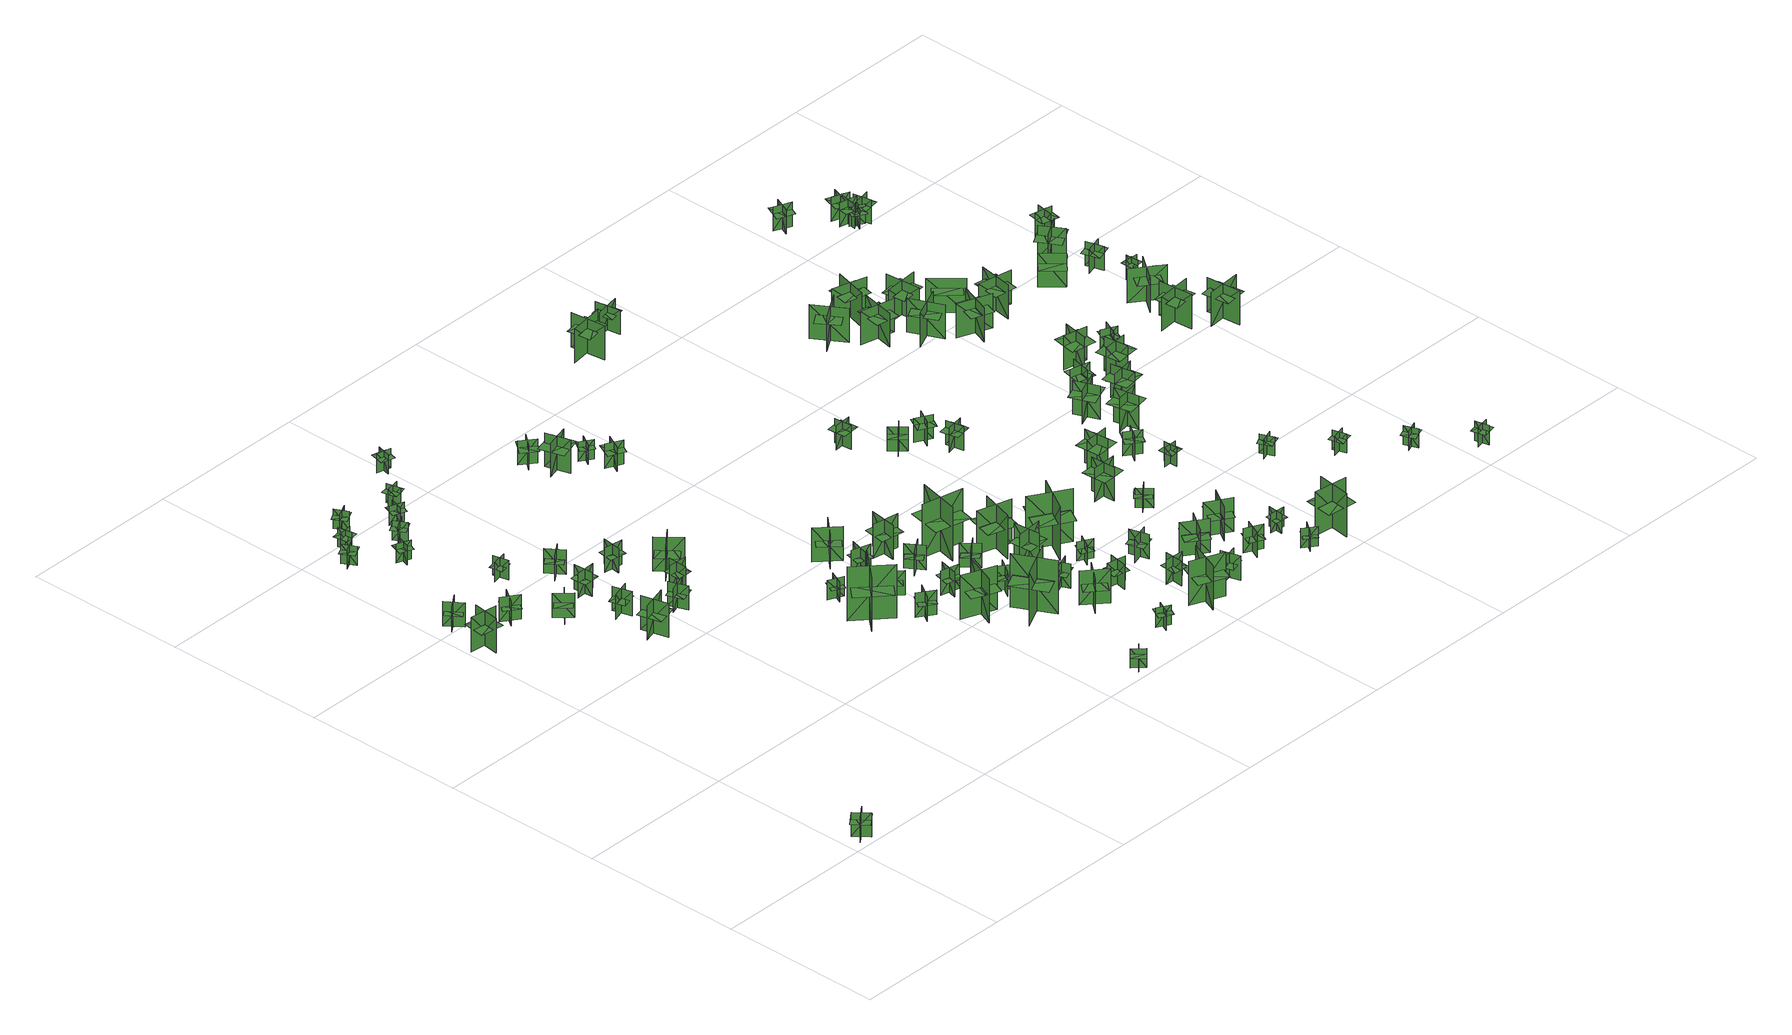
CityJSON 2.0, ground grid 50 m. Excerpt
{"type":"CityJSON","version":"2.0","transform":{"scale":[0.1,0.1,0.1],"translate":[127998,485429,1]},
"CityObjects":{
"tree1":{"type":"SolitaryVegetationObject","geometry":[{"type":"MultiSurface","lod":"1","boundaries":[[[0,1,2]],[[0,2,3]],[[4,5,6]],[[4,6,7]],[[8,9,10]],[[8,10,11]],[[8,11,12]],[[8,12,13]]]}]},
"tree2":{"type":"SolitaryVegetationObject","geometry":[{"type":"MultiSurface","lod":"1","boundaries":[[[14,15,16]],[[14,16,17]],[[18,19,20]],[[18,20,21]],[[22,23,24]],[[22,24,25]],[[22,26,27]],[[22,27,23]]]}]},
"tree3":{"type":"SolitaryVegetationObject","geometry":[{"type":"MultiSurface","lod":"1","boundaries":[[[28,29,30]],[[28,30,31]],[[32,33,34]],[[32,34,35]],[[36,37,38]],[[36,38,39]],[[36,40,41]],[[36,41,37]]]}]},
"tree4":{"type":"SolitaryVegetationObject","geometry":[{"type":"MultiSurface","lod":"1","boundaries":[[[42,43,44]],[[42,44,45]],[[46,47,48]],[[46,48,49]],[[50,51,52]],[[50,52,53]],[[50,54,55]],[[50,55,51]]]}]},
"tree5":{"type":"SolitaryVegetationObject","geometry":[{"type":"MultiSurface","lod":"1","boundaries":[[[56,57,58]],[[56,58,59]],[[60,61,62]],[[60,62,63]],[[64,65,66]],[[64,66,67]],[[64,67,68]],[[64,68,69]]]}]},
"tree6":{"type":"SolitaryVegetationObject","geometry":[{"type":"MultiSurface","lod":"1","boundaries":[[[70,71,72]],[[70,72,73]],[[74,75,76]],[[74,76,77]],[[78,79,80]],[[78,80,81]],[[78,82,83]],[[78,83,79]]]}]},
"tree7":{"type":"SolitaryVegetationObject","geometry":[{"type":"MultiSurface","lod":"1","boundaries":[[[84,85,86]],[[84,86,87]],[[88,89,90]],[[88,90,91]],[[92,93,94]],[[92,94,95]],[[92,96,97]],[[92,97,93]]]}]},
"tree8":{"type":"SolitaryVegetationObject","geometry":[{"type":"MultiSurface","lod":"1","boundaries":[[[98,99,100]],[[98,100,101]],[[102,103,104]],[[102,104,105]],[[106,107,108]],[[106,108,109]],[[106,109,110]],[[106,110,111]]]}]},
"tree9":{"type":"SolitaryVegetationObject","geometry":[{"type":"MultiSurface","lod":"1","boundaries":[[[112,113,114]],[[112,114,115]],[[116,117,118]],[[116,118,119]],[[120,121,122]],[[120,122,123]],[[120,123,124]],[[120,124,125]]]}]},
"tree10":{"type":"SolitaryVegetationObject","geometry":[{"type":"MultiSurface","lod":"1","boundaries":[[[126,127,128]],[[126,128,129]],[[130,131,132]],[[130,132,133]],[[134,135,136]],[[134,136,137]],[[134,138,139]],[[134,139,135]]]}]},
"tree11":{"type":"SolitaryVegetationObject","geometry":[{"type":"MultiSurface","lod":"1","boundaries":[[[140,141,142]],[[140,142,143]],[[144,145,146]],[[144,146,147]],[[148,149,150]],[[148,150,151]],[[148,152,153]],[[148,153,149]]]}]},
"tree12":{"type":"SolitaryVegetationObject","geometry":[{"type":"MultiSurface","lod":"1","boundaries":[[[154,155,156]],[[154,156,157]],[[158,159,160]],[[158,160,161]],[[162,163,164]],[[162,164,165]],[[162,166,167]],[[162,167,163]]]}]},
"tree13":{"type":"SolitaryVegetationObject","geometry":[{"type":"MultiSurface","lod":"1","boundaries":[[[168,169,170]],[[168,170,171]],[[172,173,174]],[[172,174,175]],[[176,177,178]],[[176,178,179]],[[176,179,180]],[[176,180,181]]]}]},
"tree14":{"type":"SolitaryVegetationObject","geometry":[{"type":"MultiSurface","lod":"1","boundaries":[[[182,183,184]],[[182,184,185]],[[186,187,188]],[[186,188,189]],[[190,191,192]],[[190,192,193]],[[190,193,194]],[[190,194,195]]]}]},
"tree15":{"type":"SolitaryVegetationObject","geometry":[{"type":"MultiSurface","lod":"1","boundaries":[[[196,197,198]],[[196,198,199]],[[200,201,202]],[[200,202,203]],[[204,205,206]],[[204,206,207]],[[204,208,209]],[[204,209,205]]]}]},
"tree16":{"type":"SolitaryVegetationObject","geometry":[{"type":"MultiSurface","lod":"1","boundaries":[[[210,211,212]],[[210,212,213]],[[214,215,216]],[[214,216,217]],[[218,219,220]],[[218,220,221]],[[218,222,223]],[[218,223,219]]]}]},
"tree17":{"type":"SolitaryVegetationObject","geometry":[{"type":"MultiSurface","lod":"1","boundaries":[[[224,225,226]],[[224,226,227]],[[228,229,230]],[[228,230,231]],[[232,233,234]],[[232,234,235]],[[232,235,236]],[[232,236,237]]]}]},
"tree18":{"type":"SolitaryVegetationObject","geometry":[{"type":"MultiSurface","lod":"1","boundaries":[[[238,239,240]],[[238,240,241]],[[242,243,244]],[[242,244,245]],[[246,247,248]],[[246,248,249]],[[246,250,251]],[[246,251,247]]]}]},
"tree19":{"type":"SolitaryVegetationObject","geometry":[{"type":"MultiSurface","lod":"1","boundaries":[[[252,253,254]],[[252,254,255]],[[256,257,258]],[[256,258,259]],[[260,261,262]],[[260,262,263]],[[260,264,265]],[[260,265,261]]]}]},
"tree20":{"type":"SolitaryVegetationObject","geometry":[{"type":"MultiSurface","lod":"1","boundaries":[[[266,267,268]],[[266,268,269]],[[270,271,272]],[[270,272,273]],[[274,275,276]],[[274,276,277]],[[274,277,278]],[[274,278,279]]]}]},
"tree21":{"type":"SolitaryVegetationObject","geometry":[{"type":"MultiSurface","lod":"1","boundaries":[[[280,281,282]],[[280,282,283]],[[284,285,286]],[[284,286,287]],[[288,289,290]],[[288,290,291]],[[288,292,293]],[[288,293,289]]]}]},
"tree22":{"type":"SolitaryVegetationObject","geometry":[{"type":"MultiSurface","lod":"1","boundaries":[[[294,295,296]],[[294,296,297]],[[298,299,300]],[[298,300,301]],[[302,303,304]],[[302,304,305]],[[302,306,307]],[[302,307,303]]]}]},
"tree23":{"type":"SolitaryVegetationObject","geometry":[{"type":"MultiSurface","lod":"1","boundaries":[[[308,309,310]],[[308,310,311]],[[312,313,314]],[[312,314,315]],[[316,317,318]],[[316,318,319]],[[316,320,321]],[[316,321,317]]]}]},
"tree24":{"type":"SolitaryVegetationObject","geometry":[{"type":"MultiSurface","lod":"1","boundaries":[[[322,323,324]],[[322,324,325]],[[326,327,328]],[[326,328,329]],[[330,331,332]],[[330,332,333]],[[330,334,335]],[[330,335,331]]]}]},
"tree25":{"type":"SolitaryVegetationObject","geometry":[{"type":"MultiSurface","lod":"1","boundaries":[[[336,337,338]],[[336,338,339]],[[340,341,342]],[[340,342,343]],[[344,345,346]],[[344,346,347]],[[344,347,348]],[[344,348,349]]]}]},
"tree26":{"type":"SolitaryVegetationObject","geometry":[{"type":"MultiSurface","lod":"1","boundaries":[[[350,351,352]],[[350,352,353]],[[354,355,356]],[[354,356,357]],[[358,359,360]],[[358,360,361]],[[358,362,363]],[[358,363,359]]]}]},
"tree27":{"type":"SolitaryVegetationObject","geometry":[{"type":"MultiSurface","lod":"1","boundaries":[[[364,365,366]],[[364,366,367]],[[368,369,370]],[[368,370,371]],[[372,373,374]],[[372,374,375]],[[372,375,376]],[[372,376,377]]]}]},
"tree28":{"type":"SolitaryVegetationObject","geometry":[{"type":"MultiSurface","lod":"1","boundaries":[[[378,379,380]],[[378,380,381]],[[382,383,384]],[[382,384,385]],[[386,387,388]],[[386,388,389]],[[386,390,391]],[[386,391,387]]]}]},
"tree29":{"type":"SolitaryVegetationObject","geometry":[{"type":"MultiSurface","lod":"1","boundaries":[[[392,393,394]],[[392,394,395]],[[396,397,398]],[[396,398,399]],[[400,401,402]],[[400,402,403]],[[400,404,405]],[[400,405,401]]]}]},
"tree30":{"type":"SolitaryVegetationObject","geometry":[{"type":"MultiSurface","lod":"1","boundaries":[[[406,407,408]],[[406,408,409]],[[410,411,412]],[[410,412,413]],[[414,415,416]],[[414,416,417]],[[414,418,419]],[[414,419,415]]]}]},
"tree31":{"type":"SolitaryVegetationObject","geometry":[{"type":"MultiSurface","lod":"1","boundaries":[[[420,421,422]],[[420,422,423]],[[424,425,426]],[[424,426,427]],[[428,429,430]],[[428,430,431]],[[428,432,433]],[[428,433,429]]]}]},
"tree32":{"type":"SolitaryVegetationObject","geometry":[{"type":"MultiSurface","lod":"1","boundaries":[[[434,435,436]],[[434,436,437]],[[438,439,440]],[[438,440,441]],[[442,443,444]],[[442,444,445]],[[442,446,447]],[[442,447,443]]]}]},
"tree33":{"type":"SolitaryVegetationObject","geometry":[{"type":"MultiSurface","lod":"1","boundaries":[[[448,449,450]],[[448,450,451]],[[452,453,454]],[[452,454,455]],[[456,457,458]],[[456,458,459]],[[456,460,461]],[[456,461,457]]]}]},
"tree34":{"type":"SolitaryVegetationObject","geometry":[{"type":"MultiSurface","lod":"1","boundaries":[[[462,463,464]],[[462,464,465]],[[466,467,468]],[[466,468,469]],[[470,471,472]],[[470,472,473]],[[470,474,475]],[[470,475,471]]]}]},
"tree35":{"type":"SolitaryVegetationObject","geometry":[{"type":"MultiSurface","lod":"1","boundaries":[[[476,477,478]],[[476,478,479]],[[480,481,482]],[[480,482,483]],[[484,485,486]],[[484,486,487]],[[484,487,488]],[[484,488,489]]]}]},
"tree36":{"type":"SolitaryVegetationObject","geometry":[{"type":"MultiSurface","lod":"1","boundaries":[[[490,491,492]],[[490,492,493]],[[494,495,496]],[[494,496,497]],[[498,499,500]],[[498,500,501]],[[498,501,502]],[[498,502,503]]]}]},
"tree37":{"type":"SolitaryVegetationObject","geometry":[{"type":"MultiSurface","lod":"1","boundaries":[[[504,505,506]],[[504,506,507]],[[508,509,510]],[[508,510,511]],[[512,513,514]],[[512,514,515]],[[512,516,517]],[[512,517,513]]]}]},
"tree38":{"type":"SolitaryVegetationObject","geometry":[{"type":"MultiSurface","lod":"1","boundaries":[[[518,519,520]],[[518,520,521]],[[522,523,524]],[[522,524,525]],[[526,527,528]],[[526,528,529]],[[526,529,530]],[[526,530,531]]]}]},
"tree39":{"type":"SolitaryVegetationObject","geometry":[{"type":"MultiSurface","lod":"1","boundaries":[[[532,533,534]],[[532,534,535]],[[536,537,538]],[[536,538,539]],[[540,541,542]],[[540,542,543]],[[540,544,545]],[[540,545,541]]]}]},
"tree40":{"type":"SolitaryVegetationObject","geometry":[{"type":"MultiSurface","lod":"1","boundaries":[[[546,547,548]],[[546,548,549]],[[550,551,552]],[[550,552,553]],[[554,555,556]],[[554,556,557]],[[554,558,559]],[[554,559,555]]]}]},
"tree41":{"type":"SolitaryVegetationObject","geometry":[{"type":"MultiSurface","lod":"1","boundaries":[[[560,561,562]],[[560,562,563]],[[564,565,566]],[[564,566,567]],[[568,569,570]],[[568,570,571]],[[568,572,573]],[[568,573,569]]]}]},
"tree42":{"type":"SolitaryVegetationObject","geometry":[{"type":"MultiSurface","lod":"1","boundaries":[[[574,575,576]],[[574,576,577]],[[578,579,580]],[[578,580,581]],[[582,583,584]],[[582,584,585]],[[582,585,586]],[[582,586,587]]]}]},
"tree43":{"type":"SolitaryVegetationObject","geometry":[{"type":"MultiSurface","lod":"1","boundaries":[[[588,589,590]],[[588,590,591]],[[592,593,594]],[[592,594,595]],[[596,597,598]],[[596,598,599]],[[596,599,600]],[[596,600,601]]]}]},
"tree44":{"type":"SolitaryVegetationObject","geometry":[{"type":"MultiSurface","lod":"1","boundaries":[[[602,603,604]],[[602,604,605]],[[606,607,608]],[[606,608,609]],[[610,611,612]],[[610,612,613]],[[610,614,615]],[[610,615,611]]]}]},
"tree45":{"type":"SolitaryVegetationObject","geometry":[{"type":"MultiSurface","lod":"1","boundaries":[[[616,617,618]],[[616,618,619]],[[620,621,622]],[[620,622,623]],[[624,625,626]],[[624,626,627]],[[624,628,629]],[[624,629,625]]]}]},
"tree46":{"type":"SolitaryVegetationObject","geometry":[{"type":"MultiSurface","lod":"1","boundaries":[[[630,631,632]],[[630,632,633]],[[634,635,636]],[[634,636,637]],[[638,639,640]],[[638,640,641]],[[638,642,643]],[[638,643,639]]]}]},
"tree47":{"type":"SolitaryVegetationObject","geometry":[{"type":"MultiSurface","lod":"1","boundaries":[[[644,645,646]],[[644,646,647]],[[648,649,650]],[[648,650,651]],[[652,653,654]],[[652,654,655]],[[652,656,657]],[[652,657,653]]]}]},
"tree48":{"type":"SolitaryVegetationObject","geometry":[{"type":"MultiSurface","lod":"1","boundaries":[[[658,659,660]],[[658,660,661]],[[662,663,664]],[[662,664,665]],[[666,667,668]],[[666,668,669]],[[666,670,671]],[[666,671,667]]]}]},
"tree49":{"type":"SolitaryVegetationObject","geometry":[{"type":"MultiSurface","lod":"1","boundaries":[[[672,673,674]],[[672,674,675]],[[676,677,678]],[[676,678,679]],[[680,681,682]],[[680,682,683]],[[680,684,685]],[[680,685,681]]]}]},
"tree50":{"type":"SolitaryVegetationObject","geometry":[{"type":"MultiSurface","lod":"1","boundaries":[[[686,687,688]],[[686,688,689]],[[690,691,692]],[[690,692,693]],[[694,695,696]],[[694,696,697]],[[694,698,699]],[[694,699,695]]]}]},
"tree51":{"type":"SolitaryVegetationObject","geometry":[{"type":"MultiSurface","lod":"1","boundaries":[[[700,701,702]],[[700,702,703]],[[704,705,706]],[[704,706,707]],[[708,709,710]],[[708,710,711]],[[708,712,713]],[[708,713,709]]]}]},
"tree52":{"type":"SolitaryVegetationObject","geometry":[{"type":"MultiSurface","lod":"1","boundaries":[[[714,715,716]],[[714,716,717]],[[718,719,720]],[[718,720,721]],[[722,723,724]],[[722,724,725]],[[722,726,727]],[[722,727,723]]]}]},
"tree53":{"type":"SolitaryVegetationObject","geometry":[{"type":"MultiSurface","lod":"1","boundaries":[[[728,729,730]],[[728,730,731]],[[732,733,734]],[[732,734,735]],[[736,737,738]],[[736,738,739]],[[736,740,741]],[[736,741,737]]]}]},
"tree54":{"type":"SolitaryVegetationObject","geometry":[{"type":"MultiSurface","lod":"1","boundaries":[[[742,743,744]],[[742,744,745]],[[746,747,748]],[[746,748,749]],[[750,751,752]],[[750,752,753]],[[750,754,755]],[[750,755,751]]]}]},
"tree55":{"type":"SolitaryVegetationObject","geometry":[{"type":"MultiSurface","lod":"1","boundaries":[[[756,757,758]],[[756,758,759]],[[760,761,762]],[[760,762,763]],[[764,765,766]],[[764,766,767]],[[764,767,768]],[[764,768,769]]]}]},
"tree56":{"type":"SolitaryVegetationObject","geometry":[{"type":"MultiSurface","lod":"1","boundaries":[[[770,771,772]],[[770,772,773]],[[774,775,776]],[[774,776,777]],[[778,779,780]],[[778,780,781]],[[778,782,783]],[[778,783,779]]]}]},
"tree57":{"type":"SolitaryVegetationObject","geometry":[{"type":"MultiSurface","lod":"1","boundaries":[[[784,785,786]],[[784,786,787]],[[788,789,790]],[[788,790,791]],[[792,793,794]],[[792,794,795]],[[792,795,796]],[[792,796,797]]]}]},
"tree58":{"type":"SolitaryVegetationObject","geometry":[{"type":"MultiSurface","lod":"1","boundaries":[[[798,799,800]],[[798,800,801]],[[802,803,804]],[[802,804,805]],[[806,807,808]],[[806,808,809]],[[806,810,811]],[[806,811,807]]]}]},
"tree59":{"type":"SolitaryVegetationObject","geometry":[{"type":"MultiSurface","lod":"1","boundaries":[[[812,813,814]],[[812,814,815]],[[816,817,818]],[[816,818,819]],[[820,821,822]],[[820,822,823]],[[820,823,824]],[[820,824,825]]]}]},
"tree60":{"type":"SolitaryVegetationObject","geometry":[{"type":"MultiSurface","lod":"1","boundaries":[[[826,827,828]],[[826,828,829]],[[830,831,832]],[[830,832,833]],[[834,835,836]],[[834,836,837]],[[834,837,838]],[[834,838,839]]]}]},
"tree61":{"type":"SolitaryVegetationObject","geometry":[{"type":"MultiSurface","lod":"1","boundaries":[[[840,841,842]],[[840,842,843]],[[844,845,846]],[[844,846,847]],[[848,849,850]],[[848,850,851]],[[848,851,852]],[[848,852,853]]]}]},
"tree62":{"type":"SolitaryVegetationObject","geometry":[{"type":"MultiSurface","lod":"1","boundaries":[[[854,855,856]],[[854,856,857]],[[858,859,860]],[[858,860,861]],[[862,863,864]],[[862,864,865]],[[862,866,867]],[[862,867,863]]]}]},
"tree63":{"type":"SolitaryVegetationObject","geometry":[{"type":"MultiSurface","lod":"1","boundaries":[[[868,869,870]],[[868,870,871]],[[872,873,874]],[[872,874,875]],[[876,877,878]],[[876,878,879]],[[876,879,880]],[[876,880,881]]]}]},
"tree64":{"type":"SolitaryVegetationObject","geometry":[{"type":"MultiSurface","lod":"1","boundaries":[[[882,883,884]],[[882,884,885]],[[886,887,888]],[[886,888,889]],[[890,891,892]],[[890,892,893]],[[890,893,894]],[[890,894,895]]]}]},
"tree65":{"type":"SolitaryVegetationObject","geometry":[{"type":"MultiSurface","lod":"1","boundaries":[[[896,897,898]],[[896,898,899]],[[900,901,902]],[[900,902,903]],[[904,905,906]],[[904,906,907]],[[904,908,909]],[[904,909,905]]]}]},
"tree66":{"type":"SolitaryVegetationObject","geometry":[{"type":"MultiSurface","lod":"1","boundaries":[[[910,911,912]],[[910,912,913]],[[914,915,916]],[[914,916,917]],[[918,919,920]],[[918,920,921]],[[918,921,922]],[[918,922,923]]]}]},
"tree67":{"type":"SolitaryVegetationObject","geometry":[{"type":"MultiSurface","lod":"1","boundaries":[[[924,925,926]],[[924,926,927]],[[928,929,930]],[[928,930,931]],[[932,933,934]],[[932,934,935]],[[932,936,937]],[[932,937,933]]]}]},
"tree68":{"type":"SolitaryVegetationObject","geometry":[{"type":"MultiSurface","lod":"1","boundaries":[[[938,939,940]],[[938,940,941]],[[942,943,944]],[[942,944,945]],[[946,947,948]],[[946,948,949]],[[946,949,950]],[[946,950,951]]]}]},
"tree69":{"type":"SolitaryVegetationObject","geometry":[{"type":"MultiSurface","lod":"1","boundaries":[[[952,953,954]],[[952,954,955]],[[956,957,958]],[[956,958,959]],[[960,961,962]],[[960,962,963]],[[960,963,964]],[[960,964,965]]]}]},
"tree70":{"type":"SolitaryVegetationObject","geometry":[{"type":"MultiSurface","lod":"1","boundaries":[[[966,967,968]],[[966,968,969]],[[970,971,972]],[[970,972,973]],[[974,975,976]],[[974,976,977]],[[974,977,978]],[[974,978,979]]]}]},
"tree71":{"type":"SolitaryVegetationObject","geometry":[{"type":"MultiSurface","lod":"1","boundaries":[[[980,981,982]],[[980,982,983]],[[984,985,986]],[[984,986,987]],[[988,989,990]],[[988,990,991]],[[988,991,992]],[[988,992,993]]]}]},
"tree72":{"type":"SolitaryVegetationObject","geometry":[{"type":"MultiSurface","lod":"1","boundaries":[[[994,995,996]],[[994,996,997]],[[998,999,1000]],[[998,1000,1001]],[[1002,1003,1004]],[[1002,1004,1005]],[[1002,1005,1006]],[[1002,1006,1007]]]}]},
"tree73":{"type":"SolitaryVegetationObject","geometry":[{"type":"MultiSurface","lod":"1","boundaries":[[[1008,1009,1010]],[[1008,1010,1011]],[[1012,1013,1014]],[[1012,1014,1015]],[[1016,1017,1018]],[[1016,1018,1019]],[[1016,1019,1020]],[[1016,1020,1021]]]}]},
"tree74":{"type":"SolitaryVegetationObject","geometry":[{"type":"MultiSurface","lod":"1","boundaries":[[[1022,1023,1024]],[[1022,1024,1025]],[[1026,1027,1028]],[[1026,1028,1029]],[[1030,1031,1032]],[[1030,1032,1033]],[[1030,1033,1034]],[[1030,1034,1035]]]}]},
"tree75":{"type":"SolitaryVegetationObject","geometry":[{"type":"MultiSurface","lod":"1","boundaries":[[[1036,1037,1038]],[[1036,1038,1039]],[[1040,1041,1042]],[[1040,1042,1043]],[[1044,1045,1046]],[[1044,1046,1047]],[[1044,1047,1048]],[[1044,1048,1049]]]}]},
"tree76":{"type":"SolitaryVegetationObject","geometry":[{"type":"MultiSurface","lod":"1","boundaries":[[[1050,1051,1052]],[[1050,1052,1053]],[[1054,1055,1056]],[[1054,1056,1057]],[[1058,1059,1060]],[[1058,1060,1061]],[[1058,1061,1062]],[[1058,1062,1063]]]}]},
"tree77":{"type":"SolitaryVegetationObject","geometry":[{"type":"MultiSurface","lod":"1","boundaries":[[[1064,1065,1066]],[[1064,1066,1067]],[[1068,1069,1070]],[[1068,1070,1071]],[[1072,1073,1074]],[[1072,1074,1075]],[[1072,1075,1076]],[[1072,1076,1077]]]}]},
"tree78":{"type":"SolitaryVegetationObject","geometry":[{"type":"MultiSurface","lod":"1","boundaries":[[[1078,1079,1080]],[[1078,1080,1081]],[[1082,1083,1084]],[[1082,1084,1085]],[[1086,1087,1088]],[[1086,1088,1089]],[[1086,1089,1090]],[[1086,1090,1091]]]}]},
"tree79":{"type":"SolitaryVegetationObject","geometry":[{"type":"MultiSurface","lod":"1","boundaries":[[[1092,1093,1094]],[[1092,1094,1095]],[[1096,1097,1098]],[[1096,1098,1099]],[[1100,1101,1102]],[[1100,1102,1103]],[[1100,1103,1104]],[[1100,1104,1105]]]}]},
"tree80":{"type":"SolitaryVegetationObject","geometry":[{"type":"MultiSurface","lod":"1","boundaries":[[[1106,1107,1108]],[[1106,1108,1109]],[[1110,1111,1112]],[[1110,1112,1113]],[[1114,1115,1116]],[[1114,1116,1117]],[[1114,1117,1118]],[[1114,1118,1119]]]}]},
"tree81":{"type":"SolitaryVegetationObject","geometry":[{"type":"MultiSurface","lod":"1","boundaries":[[[1120,1121,1122]],[[1120,1122,1123]],[[1124,1125,1126]],[[1124,1126,1127]],[[1128,1129,1130]],[[1128,1130,1131]],[[1128,1131,1132]],[[1128,1132,1133]]]}]},
"tree82":{"type":"SolitaryVegetationObject","geometry":[{"type":"MultiSurface","lod":"1","boundaries":[[[1134,1135,1136]],[[1134,1136,1137]],[[1138,1139,1140]],[[1138,1140,1141]],[[1142,1143,1144]],[[1142,1144,1145]],[[1142,1145,1146]],[[1142,1146,1147]]]}]},
"tree83":{"type":"SolitaryVegetationObject","geometry":[{"type":"MultiSurface","lod":"1","boundaries":[[[1148,1149,1150]],[[1148,1150,1151]],[[1152,1153,1154]],[[1152,1154,1155]],[[1156,1157,1158]],[[1156,1158,1159]],[[1156,1159,1160]],[[1156,1160,1161]]]}]},
"tree84":{"type":"SolitaryVegetationObject","geometry":[{"type":"MultiSurface","lod":"1","boundaries":[[[1162,1163,1164]],[[1162,1164,1165]],[[1166,1167,1168]],[[1166,1168,1169]],[[1170,1171,1172]],[[1170,1172,1173]],[[1170,1173,1174]],[[1170,1174,1175]]]}]},
"tree85":{"type":"SolitaryVegetationObject","geometry":[{"type":"MultiSurface","lod":"1","boundaries":[[[1176,1177,1178]],[[1176,1178,1179]],[[1180,1181,1182]],[[1180,1182,1183]],[[1184,1185,1186]],[[1184,1186,1187]],[[1184,1187,1188]],[[1184,1188,1189]]]}]},
"tree86":{"type":"SolitaryVegetationObject","geometry":[{"type":"MultiSurface","lod":"1","boundaries":[[[1190,1191,1192]],[[1190,1192,1193]],[[1194,1195,1196]],[[1194,1196,1197]],[[1198,1199,1200]],[[1198,1200,1201]],[[1198,1201,1202]],[[1198,1202,1203]]]}]},
"tree87":{"type":"SolitaryVegetationObject","geometry":[{"type":"MultiSurface","lod":"1","boundaries":[[[1204,1205,1206]],[[1204,1206,1207]],[[1208,1209,1210]],[[1208,1210,1211]],[[1212,1213,1214]],[[1212,1214,1215]],[[1212,1215,1216]],[[1212,1216,1217]]]}]},
"tree88":{"type":"SolitaryVegetationObject","geometry":[{"type":"MultiSurface","lod":"1","boundaries":[[[1218,1219,1220]],[[1218,1220,1221]],[[1222,1223,1224]],[[1222,1224,1225]],[[1226,1227,1228]],[[1226,1228,1229]],[[1226,1229,1230]],[[1226,1230,1231]]]}]},
"tree89":{"type":"SolitaryVegetationObject","geometry":[{"type":"MultiSurface","lod":"1","boundaries":[[[1232,1233,1234]],[[1232,1234,1235]],[[1236,1237,1238]],[[1236,1238,1239]],[[1240,1241,1242]],[[1240,1242,1243]],[[1240,1243,1244]],[[1240,1244,1245]]]}]},
"tree90":{"type":"SolitaryVegetationObject","geometry":[{"type":"MultiSurface","lod":"1","boundaries":[[[1246,1247,1248]],[[1246,1248,1249]],[[1250,1251,1252]],[[1250,1252,1253]],[[1254,1255,1256]],[[1254,1256,1257]],[[1254,1257,1258]],[[1254,1258,1259]]]}]},
"tree91":{"type":"SolitaryVegetationObject","geometry":[{"type":"MultiSurface","lod":"1","boundaries":[[[1260,1261,1262]],[[1260,1262,1263]],[[1264,1265,1266]],[[1264,1266,1267]],[[1268,1269,1270]],[[1268,1270,1271]],[[1268,1271,1272]],[[1268,1272,1273]]]}]},
"tree92":{"type":"SolitaryVegetationObject","geometry":[{"type":"MultiSurface","lod":"1","boundaries":[[[1274,1275,1276]],[[1274,1276,1277]],[[1278,1279,1280]],[[1278,1280,1281]],[[1282,1283,1284]],[[1282,1284,1285]],[[1282,1285,1286]],[[1282,1286,1287]]]}]},
"tree93":{"type":"SolitaryVegetationObject","geometry":[{"type":"MultiSurface","lod":"1","boundaries":[[[1288,1289,1290]],[[1288,1290,1291]],[[1292,1293,1294]],[[1292,1294,1295]],[[1296,1297,1298]],[[1296,1298,1299]],[[1296,1299,1300]],[[1296,1300,1301]]]}]},
"tree94":{"type":"SolitaryVegetationObject","geometry":[{"type":"MultiSurface","lod":"1","boundaries":[[[1302,1303,1304]],[[1302,1304,1305]],[[1306,1307,1308]],[[1306,1308,1309]],[[1310,1311,1312]],[[1310,1312,1313]],[[1310,1313,1314]],[[1310,1314,1315]]]}]},
"tree95":{"type":"SolitaryVegetationObject","geometry":[{"type":"MultiSurface","lod":"1","boundaries":[[[1316,1317,1318]],[[1316,1318,1319]],[[1320,1321,1322]],[[1320,1322,1323]],[[1324,1325,1326]],[[1324,1326,1327]],[[1324,1327,1328]],[[1324,1328,1329]]]}]},
"tree96":{"type":"SolitaryVegetationObject","geometry":[{"type":"MultiSurface","lod":"1","boundaries":[[[1330,1331,1332]],[[1330,1332,1333]],[[1334,1335,1336]],[[1334,1336,1337]],[[1338,1339,1340]],[[1338,1340,1341]],[[1338,1341,1342]],[[1338,1342,1343]]]}]},
"tree97":{"type":"SolitaryVegetationObject","geometry":[{"type":"MultiSurface","lod":"1","boundaries":[[[1344,1345,1346]],[[1344,1346,1347]],[[1348,1349,1350]],[[1348,1350,1351]],[[1352,1353,1354]],[[1352,1354,1355]],[[1352,1355,1356]],[[1352,1356,1357]]]}]},
"tree98":{"type":"SolitaryVegetationObject","geometry":[{"type":"MultiSurface","lod":"1","boundaries":[[[1358,1359,1360]],[[1358,1360,1361]],[[1362,1363,1364]],[[1362,1364,1365]],[[1366,1367,1368]],[[1366,1368,1369]],[[1366,1369,1370]],[[1366,1370,1371]]]}]},
"tree99":{"type":"SolitaryVegetationObject","geometry":[{"type":"MultiSurface","lod":"1","boundaries":[[[1372,1373,1374]],[[1372,1374,1375]],[[1376,1377,1378]],[[1376,1378,1379]],[[1380,1381,1382]],[[1380,1382,1383]],[[1380,1383,1384]],[[1380,1384,1385]]]}]},
"tree100":{"type":"SolitaryVegetationObject","geometry":[{"type":"MultiSurface","lod":"1","boundaries":[[[1386,1387,1388]],[[1386,1388,1389]],[[1390,1391,1392]],[[1390,1392,1393]],[[1394,1395,1396]],[[1394,1396,1397]],[[1394,1397,1398]],[[1394,1398,1399]]]}]},
"tree101":{"type":"SolitaryVegetationObject","geometry":[{"type":"MultiSurface","lod":"1","boundaries":[[[1400,1401,1402]],[[1400,1402,1403]],[[1404,1405,1406]],[[1404,1406,1407]],[[1408,1409,1410]],[[1408,1410,1411]],[[1408,1411,1412]],[[1408,1412,1413]]]}]},
"tree102":{"type":"SolitaryVegetationObject","geometry":[{"type":"MultiSurface","lod":"1","boundaries":[[[1414,1415,1416]],[[1414,1416,1417]],[[1418,1419,1420]],[[1418,1420,1421]],[[1422,1423,1424]],[[1422,1424,1425]],[[1422,1425,1426]],[[1422,1426,1427]]]}]}
},
"vertices":[
[41,59,5],[75,16,5],[75,16,82],[41,59,82],[36,23,5],[80,57,5],[80,57,82],[36,23,82],[36,23,60],[53,1,60],[97,35,60],[80,57,60],[63,79,60],[19,45,60],
[89,1383,12],[5,1393,12],[5,1393,122],[89,1383,122],[56,1424,12],[56,1424,122],[46,1341,122],[46,1341,12],[83,1380,80],[10,1390,80],[6,1356,80],[79,1346,80],[87,1415,80],[14,1425,80],
[42,1530,15],[78,1481,15],[78,1481,93],[42,1530,93],[37,1493,15],[37,1493,93],[85,1528,93],[85,1528,15],[47,1528,63],[77,1486,63],[97,1500,63],[66,1543,63],[26,1514,63],[57,1471,63],
[149,1424,22],[199,1390,22],[199,1390,100],[149,1424,100],[156,1387,22],[156,1387,100],[191,1437,100],[191,1437,22],[154,1424,70],[197,1394,70],[211,1414,70],[168,1444,70],[140,1403,70],[183,1373,70],
[73,1901,15],[112,1922,15],[112,1922,77],[73,1901,77],[101,1892,15],[80,1931,15],[80,1931,77],[101,1892,77],[101,1892,60],[121,1903,60],[99,1942,60],[80,1931,60],[60,1920,60],[82,1882,60],
[301,1291,21],[260,1335,21],[260,1335,99],[301,1291,99],[302,1329,21],[302,1329,99],[258,1288,99],[258,1288,21],[297,1292,69],[261,1331,69],[243,1314,69],[279,1276,69],[315,1310,69],[279,1348,69],
[380,1126,18],[403,1045,18],[403,1045,127],[380,1126,127],[355,1080,18],[355,1080,127],[436,1103,127],[436,1103,18],[385,1122,85],[405,1051,85],[438,1061,85],[418,1131,85],[351,1113,85],[370,1042,85],
[142,1948,15],[135,1992,15],[135,1992,76],[142,1948,76],[159,1972,15],[116,1965,15],[116,1965,76],[159,1972,76],[159,1972,59],[156,1994,59],[112,1987,59],[116,1965,59],[119,1943,59],[163,1950,59],
[179,1822,16],[221,1807,16],[221,1807,77],[179,1822,77],[192,1795,16],[207,1837,16],[207,1837,77],[192,1795,77],[192,1795,60],[212,1787,60],[228,1829,60],[207,1837,60],[186,1844,60],[171,1803,60],
[422,1219,25],[364,1201,25],[364,1201,103],[422,1219,103],[388,1236,25],[388,1236,103],[406,1179,103],[406,1179,25],[419,1215,73],[368,1200,73],[376,1177,73],[426,1192,73],[411,1240,73],[361,1224,73],
[332,1574,20],[285,1564,20],[285,1564,82],[332,1574,82],[306,1590,20],[306,1590,82],[316,1543,82],[316,1543,20],[329,1572,58],[288,1563,58],[292,1544,58],[333,1553,58],[325,1591,58],[284,1583,58],
[377,1348,21],[438,1352,21],[438,1352,99],[377,1348,99],[406,1324,21],[406,1324,99],[402,1384,99],[402,1384,21],[381,1351,69],[434,1354,69],[432,1378,69],[380,1375,69],[383,1326,69],[435,1329,69],
[185,2030,13],[224,2051,13],[224,2051,75],[185,2030,75],[213,2022,13],[192,2061,13],[192,2061,75],[213,2022,75],[213,2022,57],[232,2032,57],[211,2071,57],[192,2061,57],[172,2050,57],[193,2011,57],
[250,1902,19],[273,1864,19],[273,1864,81],[250,1902,81],[243,1873,19],[281,1896,19],[281,1896,81],[243,1873,81],[243,1873,63],[254,1854,63],[292,1877,63],[281,1896,63],[269,1915,63],[231,1892,63],
[500,1137,31],[520,1081,31],[520,1081,108],[500,1137,108],[484,1103,31],[484,1103,108],[541,1123,108],[541,1123,31],[504,1135,78],[521,1085,78],[544,1093,78],[527,1143,78],[480,1126,78],[497,1077,78],
[440,1449,19],[405,1497,19],[405,1497,97],[440,1449,97],[446,1486,19],[446,1486,97],[397,1451,97],[397,1451,19],[436,1450,67],[405,1493,67],[385,1478,67],[416,1436,67],[456,1465,67],[425,1508,67],
[301,1958,15],[343,1943,15],[343,1943,76],[301,1958,76],[314,1931,15],[329,1973,15],[329,1973,76],[314,1931,76],[314,1931,59],[335,1924,59],[350,1965,59],[329,1973,59],[308,1980,59],[293,1939,59],
[591,1215,24],[590,1155,24],[590,1155,102],[591,1215,102],[564,1189,24],[564,1189,102],[624,1188,102],[624,1188,24],[593,1211,72],[592,1159,72],[617,1159,72],[617,1211,72],[568,1212,72],[567,1159,72],
[511,1375,24],[570,1367,24],[570,1367,102],[511,1375,102],[534,1345,24],[534,1345,102],[542,1405,102],[542,1405,24],[515,1377,72],[567,1370,72],[570,1394,72],[518,1401,72],[511,1352,72],[563,1345,72],
[404,2025,12],[361,2016,12],[361,2016,74],[404,2025,74],[379,2041,12],[389,1998,12],[389,1998,74],[379,2041,74],[379,2041,57],[357,2036,57],[367,1993,57],[389,1998,57],[410,2003,57],[400,2046,57],
[659,1285,20],[595,1231,20],[595,1231,129],[659,1285,129],[607,1289,20],[607,1289,129],[661,1224,129],[661,1224,20],[657,1279,87],[601,1232,87],[623,1205,87],[679,1252,87],[635,1306,87],[578,1259,87],
[781,748,18],[879,659,18],[879,659,190],[781,748,190],[786,665,18],[786,665,190],[874,763,190],[874,763,18],[791,746,124],[876,669,124],[912,709,124],[827,786,124],[753,705,124],[839,628,124],
[821,811,30],[842,855,30],[842,855,92],[821,811,92],[850,822,30],[850,822,92],[806,842,92],[806,842,30],[821,815,68],[839,853,68],[821,861,68],[803,823,68],[839,806,68],[857,844,68],
[914,625,18],[964,592,18],[964,592,96],[914,625,96],[922,588,18],[922,588,96],[955,639,96],[955,639,18],[918,625,66],[962,596,66],[976,617,66],[932,645,66],[905,603,66],[949,575,66],
[487,2131,9],[498,2174,9],[498,2174,71],[487,2131,71],[513,2147,9],[470,2157,9],[470,2157,71],[513,2147,71],[513,2147,54],[518,2168,54],[475,2179,54],[470,2157,54],[464,2136,54],[507,2125,54],
[961,751,27],[919,708,27],[919,708,105],[961,751,105],[924,750,27],[924,750,105],[967,708,105],[967,708,27],[960,746,75],[924,709,75],[941,692,75],[978,729,75],[942,764,75],[906,726,75],
[1140,26,2],[1172,56,2],[1172,56,63],[1140,26,63],[1169,25,2],[1139,57,2],[1139,57,63],[1169,25,63],[1169,25,46],[1186,40,46],[1156,72,46],[1139,57,46],[1123,42,46],[1153,10,46],
[1032,466,14],[1072,567,14],[1072,567,154],[1032,466,154],[1094,494,14],[1094,494,154],[993,534,154],[993,534,14],[1030,474,100],[1065,562,100],[1024,579,100],[989,491,100],[1073,458,100],[1108,546,100],
[939,877,29],[996,860,29],[996,860,107],[939,877,107],[957,844,29],[957,844,107],[974,902,107],[974,902,29],[943,878,77],[993,864,77],[1000,887,77],[949,901,77],[936,854,77],[986,839,77],
[928,943,23],[985,1004,23],[985,1004,132],[928,943,132],[981,945,23],[981,945,132],[919,1002,132],[919,1002,23],[929,949,90],[979,1003,90],[954,1026,90],[904,972,90],[955,925,90],[1005,978,90],
[1030,638,26],[1088,624,26],[1088,624,104],[1030,638,104],[1049,606,26],[1049,606,104],[1064,665,104],[1064,665,26],[1034,640,74],[1085,627,74],[1091,651,74],[1040,663,74],[1028,615,74],[1079,603,74],
[1188,360,13],[1128,478,13],[1128,478,184],[1188,360,184],[1213,439,13],[1213,439,184],[1095,379,184],[1095,379,13],[1180,366,118],[1128,468,118],[1080,444,118],[1132,341,118],[1229,391,118],[1177,494,118],
[1092,748,27],[1058,798,27],[1058,798,105],[1092,748,105],[1099,785,27],[1099,785,105],[1049,751,105],[1049,751,27],[1088,750,75],[1058,793,75],[1038,779,75],[1068,736,75],[1109,764,75],[1079,808,75],
[1190,519,23],[1140,553,23],[1140,553,100],[1190,519,100],[1182,556,23],[1182,556,100],[1149,506,100],[1149,506,23],[1185,519,70],[1142,548,70],[1128,528,70],[1172,499,70],[1200,540,70],[1156,569,70],
[785,1909,11],[751,1866,11],[751,1866,88],[785,1909,88],[749,1905,11],[792,1871,11],[792,1871,88],[749,1905,88],[749,1905,67],[731,1883,67],[775,1849,67],[792,1871,67],[809,1893,67],[766,1927,67],
[793,1847,10],[815,1773,10],[815,1773,117],[793,1847,117],[768,1802,10],[842,1824,10],[842,1824,117],[768,1802,117],[768,1802,87],[780,1765,87],[854,1787,87],[842,1824,87],[831,1861,87],[757,1839,87],
[1047,897,19],[1130,884,19],[1130,884,128],[1047,897,128],[1078,854,19],[1078,854,128],[1091,938,128],[1091,938,19],[1052,899,87],[1125,888,87],[1130,922,87],[1058,933,87],[1047,864,87],[1120,853,87],
[1340,131,16],[1320,91,16],[1320,91,78],[1340,131,78],[1312,122,16],[1351,102,16],[1351,102,78],[1312,122,78],[1312,122,61],[1302,102,61],[1341,82,61],[1351,102,61],[1361,121,61],[1322,142,61],
[1299,342,23],[1245,278,23],[1245,278,132],[1299,342,132],[1246,337,23],[1246,337,132],[1311,283,132],[1311,283,23],[1298,336,90],[1251,280,90],[1277,258,90],[1324,314,90],[1271,359,90],[1224,303,90],
[1206,651,20],[1169,698,20],[1169,698,98],[1206,651,98],[1210,688,20],[1210,688,98],[1163,651,98],[1163,651,20],[1202,652,68],[1169,693,68],[1150,678,68],[1183,637,68],[1222,668,68],[1189,709,68],
[1257,424,21],[1312,447,21],[1312,447,99],[1257,424,99],[1292,410,21],[1292,410,99],[1269,465,99],[1269,465,21],[1259,427,69],[1308,448,69],[1298,470,69],[1250,450,69],[1269,404,69],[1318,424,69],
[870,1797,11],[908,1774,11],[908,1774,73],[870,1797,73],[877,1768,11],[900,1806,11],[900,1806,73],[877,1768,73],[877,1768,56],[896,1757,56],[919,1795,56],[900,1806,56],[881,1818,56],[858,1780,56],
[894,1724,10],[944,1700,10],[944,1700,87],[894,1724,87],[906,1689,10],[930,1739,10],[930,1739,87],[906,1689,87],[906,1689,65],[930,1677,65],[955,1727,65],[930,1739,65],[905,1751,65],[881,1701,65],
[1139,805,16],[1268,777,16],[1268,777,187],[1139,805,187],[1184,736,16],[1184,736,187],[1213,865,187],[1213,865,16],[1148,808,122],[1261,783,122],[1273,836,122],[1160,861,122],[1136,754,122],[1249,729,122],
[1266,569,24],[1350,577,24],[1350,577,133],[1266,569,133],[1307,536,24],[1307,536,133],[1299,620,133],[1299,620,24],[1271,573,91],[1344,580,91],[1341,614,91],[1268,607,91],[1274,538,91],[1348,545,91],
[1420,330,19],[1361,342,19],[1361,342,97],[1420,330,97],[1399,361,19],[1399,361,97],[1387,302,97],[1387,302,19],[1416,329,67],[1365,339,67],[1360,315,67],[1411,305,67],[1421,353,67],[1370,364,67],
[1355,680,14],[1251,710,14],[1251,710,154],[1355,680,154],[1322,739,14],[1322,739,154],[1291,635,154],[1291,635,14],[1347,677,100],[1256,704,100],[1244,662,100],[1334,635,100],[1360,721,100],[1269,748,100],
[1456,134,10],[1556,92,10],[1556,92,151],[1456,134,151],[1483,71,10],[1483,71,151],[1524,171,151],[1524,171,10],[1464,135,97],[1551,99,97],[1568,140,97],[1481,176,97],[1447,93,97],[1534,57,97],
[1425,492,24],[1402,450,24],[1402,450,86],[1425,492,86],[1396,483,24],[1396,483,86],[1438,460,86],[1438,460,24],[1425,488,62],[1405,451,62],[1422,442,62],[1442,479,62],[1407,498,62],[1387,461,62],
[1508,263,18],[1504,203,18],[1504,203,96],[1508,263,96],[1480,238,18],[1480,238,96],[1540,235,96],[1540,235,18],[1510,259,66],[1507,207,66],[1531,206,66],[1534,258,66],[1484,261,66],[1482,208,66],
[1473,565,11],[1358,632,11],[1358,632,182],[1473,565,182],[1451,645,11],[1451,645,182],[1384,531,182],[1384,531,11],[1463,565,116],[1363,623,116],[1336,577,116],[1436,519,116],[1491,613,116],[1391,671,116],
[1536,349,22],[1519,407,22],[1519,407,100],[1536,349,100],[1553,383,22],[1553,383,100],[1496,365,100],[1496,365,22],[1532,352,70],[1517,403,70],[1494,396,70],[1509,345,70],[1557,360,70],[1542,410,70],
[1644,144,18],[1586,128,18],[1586,128,96],[1644,144,96],[1611,163,18],[1611,163,96],[1628,105,96],[1628,105,18],[1641,141,66],[1591,127,66],[1597,103,66],[1648,118,66],[1634,165,66],[1584,151,66],
[1672,254,18],[1603,302,18],[1603,302,127],[1672,254,127],[1662,306,18],[1662,306,127],[1614,237,127],[1614,237,18],[1666,254,86],[1605,296,86],[1586,268,86],[1646,226,86],[1686,283,86],[1625,325,86],
[1401,1358,7],[1406,1303,7],[1406,1303,84],[1401,1358,84],[1377,1330,7],[1432,1335,7],[1432,1335,84],[1377,1330,84],[1377,1330,62],[1380,1302,62],[1435,1307,62],[1432,1335,62],[1430,1362,62],[1375,1357,62],
[1765,200,18],[1739,146,18],[1739,146,96],[1765,200,96],[1729,188,18],[1729,188,96],[1783,162,96],[1783,162,18],[1765,196,66],[1742,149,66],[1764,138,66],[1787,185,66],[1742,207,66],[1720,160,66],
[1465,1187,7],[1506,1224,7],[1506,1224,84],[1465,1187,84],[1502,1185,7],[1464,1226,7],[1464,1226,84],[1502,1185,84],[1502,1185,62],[1522,1204,62],[1485,1245,62],[1464,1226,62],[1444,1208,62],[1481,1167,62],
[1741,266,15],[1785,338,15],[1785,338,124],[1741,266,124],[1792,279,15],[1792,279,124],[1720,323,124],[1720,323,15],[1741,272,82],[1779,335,82],[1750,353,82],[1712,290,82],[1771,254,82],[1809,317,82],
[1733,512,14],[1701,551,14],[1701,551,77],[1733,512,77],[1737,552,14],[1698,520,14],[1698,520,77],[1737,552,77],[1734,517,57],[1751,532,57],[1718,570,57],[1701,555,57],[1683,539,57],[1717,502,57],
[1650,649,13],[1727,653,13],[1727,653,120],[1650,649,120],[1688,614,13],[1684,692,13],[1684,692,120],[1688,614,120],[1688,614,90],[1727,617,90],[1722,694,90],[1684,692,90],[1645,689,90],[1649,612,90],
[1310,2127,20],[1202,2112,20],[1202,2112,129],[1310,2127,129],[1252,2171,20],[1252,2171,129],[1266,2063,129],[1266,2063,20],[1301,2126,100],[1295,2161,100],[1211,2147,100],[1217,2111,100],[1223,2075,100],[1307,2090,100],
[1849,90,19],[1887,61,19],[1887,61,82],[1849,90,82],[1853,60,19],[1853,60,82],[1882,98,82],[1882,98,19],[1852,89,58],[1886,64,58],[1898,80,58],[1864,105,58],[1840,73,58],[1874,48,58],
[1589,1175,9],[1540,1201,9],[1540,1201,86],[1589,1175,86],[1579,1210,9],[1552,1162,9],[1552,1162,86],[1579,1210,86],[1579,1210,65],[1554,1224,65],[1528,1175,65],[1552,1162,65],[1577,1149,65],[1603,1197,65],
[1592,1132,7],[1603,1078,7],[1603,1078,84],[1592,1132,84],[1571,1101,7],[1626,1112,7],[1626,1112,84],[1571,1101,84],[1571,1101,63],[1577,1074,63],[1631,1085,63],[1626,1112,63],[1620,1139,63],[1566,1128,63],
[1851,200,16],[1899,196,16],[1899,196,78],[1851,200,78],[1870,177,16],[1870,177,78],[1874,225,78],[1874,225,16],[1854,202,55],[1896,198,55],[1898,217,55],[1856,221,55],[1852,181,55],[1894,178,55],
[1779,721,11],[1773,798,11],[1773,798,118],[1779,721,118],[1813,760,11],[1735,754,11],[1735,754,118],[1813,760,118],[1813,760,88],[1810,798,88],[1732,792,88],[1735,754,88],[1738,715,88],[1816,721,88],
[2032,94,13],[1925,107,13],[1925,107,153],[2032,94,153],[1990,147,13],[1990,147,153],[1977,40,153],[1977,40,13],[2025,91,99],[1931,102,99],[1926,58,99],[2020,47,99],[2031,136,99],[1937,147,99],
[1367,2188,23],[1380,2111,23],[1380,2111,100],[1367,2188,100],[1337,2145,23],[1337,2145,100],[1413,2158,100],[1413,2158,23],[1368,2181,80],[1342,2176,80],[1355,2116,80],[1380,2122,80],[1406,2127,80],[1393,2186,80],
[1901,750,11],[1869,705,11],[1869,705,88],[1901,750,88],[1864,744,11],[1909,712,11],[1909,712,88],[1864,744,88],[1864,744,66],[1848,722,66],[1893,690,66],[1909,712,66],[1925,735,66],[1880,767,66],
[1943,627,12],[1899,625,12],[1899,625,73],[1943,627,73],[1921,647,12],[1923,603,12],[1923,603,73],[1921,647,73],[1921,647,56],[1899,646,56],[1901,602,56],[1923,603,56],[1945,604,56],[1943,648,56],
[1908,929,8],[1980,959,8],[1980,959,116],[1908,929,116],[1956,909,8],[1926,980,8],[1926,980,116],[1956,909,116],[1956,909,86],[1992,924,86],[1961,995,86],[1926,980,86],[1890,965,86],[1920,894,86],
[1945,828,9],[2021,843,9],[2021,843,117],[1945,828,117],[1988,799,9],[1973,875,9],[1973,875,117],[1988,799,117],[1988,799,87],[2026,807,87],[2011,883,87],[1973,875,87],[1935,868,87],[1950,792,87],
[2136,463,21],[2095,447,21],[2095,447,82],[2136,463,82],[2109,475,21],[2125,434,21],[2125,434,82],[2109,475,82],[2109,475,65],[2089,467,65],[2105,426,65],[2125,434,65],[2146,442,65],[2130,483,65],
[1703,1662,12],[1795,1720,12],[1795,1720,120],[1703,1662,120],[1775,1646,12],[1775,1646,120],[1717,1738,120],[1717,1738,12],[1712,1667,91],[1732,1637,91],[1802,1686,91],[1782,1715,91],[1761,1745,91],[1691,1697,91],
[1834,1554,9],[1856,1661,9],[1856,1661,117],[1834,1554,117],[1895,1594,9],[1895,1594,117],[1789,1617,117],[1789,1617,9],[1837,1563,88],[1872,1557,88],[1886,1641,88],[1850,1647,88],[1815,1653,88],[1801,1569,88],
[2035,1075,9],[2020,1014,9],[2020,1014,87],[2035,1075,87],[1992,1049,9],[2053,1034,9],[2053,1034,87],[1992,1049,87],[2029,1072,62],[2001,1079,62],[1987,1017,62],[2016,1011,62],[2044,1005,62],[2058,1066,62],
[2052,959,8],[2065,883,8],[2065,883,116],[2052,959,116],[2022,917,8],[2098,930,8],[2098,930,116],[2022,917,116],[2022,917,86],[2028,879,86],[2105,892,86],[2098,930,86],[2091,968,86],[2015,955,86],
[2282,334,17],[2239,322,17],[2239,322,79],[2282,334,79],[2256,348,17],[2269,306,17],[2269,306,79],[2256,348,79],[2256,348,61],[2235,342,61],[2247,300,61],[2269,306,61],[2290,312,61],[2277,355,61],
[1912,1709,17],[1807,1738,17],[1807,1738,125],[1912,1709,125],[1875,1772,17],[1875,1772,125],[1846,1667,125],[1846,1667,17],[1903,1712,97],[1911,1747,97],[1828,1766,97],[1820,1731,97],[1812,1695,97],[1895,1676,97],
[1963,1472,9],[1918,1570,9],[1918,1570,117],[1963,1472,117],[1989,1540,9],[1989,1540,117],[1890,1495,117],[1890,1495,9],[1960,1480,89],[1992,1497,89],[1953,1572,89],[1921,1556,89],[1889,1539,89],[1928,1464,89],
[2100,1097,8],[2113,1174,8],[2113,1174,116],[2100,1097,116],[2142,1127,8],[2066,1140,8],[2066,1140,116],[2142,1127,116],[2142,1127,85],[2149,1165,85],[2073,1178,85],[2066,1140,85],[2059,1102,85],[2136,1089,85],
[2178,1027,7],[2102,1019,7],[2102,1019,115],[2178,1027,115],[2138,1060,7],[2147,983,7],[2147,983,115],[2138,1060,115],[2138,1060,85],[2100,1055,85],[2109,978,85],[2147,983,85],[2186,987,85],[2177,1064,85],
[2018,1636,13],[1909,1626,13],[1909,1626,122],[2018,1636,122],[1961,1682,13],[1961,1682,122],[1971,1574,122],[1971,1574,13],[2008,1635,93],[2003,1671,93],[1919,1659,93],[1924,1624,93],[1929,1588,93],[2013,1599,93],
[2022,1385,8],[2060,1487,8],[2060,1487,117],[2022,1385,117],[2088,1415,8],[2088,1415,117],[1987,1454,117],[1987,1454,8],[2025,1394,88],[2060,1382,88],[2086,1463,88],[2052,1475,88],[2018,1486,88],[1991,1405,88],
[2389,194,17],[2430,210,17],[2430,210,78],[2389,194,78],[2416,182,17],[2400,223,17],[2400,223,78],[2416,182,78],[2416,182,61],[2437,190,61],[2420,231,61],[2400,223,61],[2379,215,61],[2395,173,61],
[2092,1513,10],[2019,1594,10],[2019,1594,119],[2092,1513,119],[2095,1586,10],[2095,1586,119],[2015,1513,119],[2015,1513,10],[2086,1520,90],[2111,1546,90],[2052,1606,90],[2026,1581,90],[2000,1555,90],[2060,1495,90],
[2241,1147,8],[2220,1101,8],[2220,1101,71],[2241,1147,71],[2203,1133,8],[2249,1112,8],[2249,1112,71],[2203,1133,71],[2236,1145,50],[2215,1155,50],[2195,1109,50],[2216,1099,50],[2237,1090,50],[2258,1136,50],
[2554,54,16],[2544,97,16],[2544,97,78],[2554,54,78],[2570,79,16],[2527,69,16],[2527,69,78],[2570,79,78],[2570,79,60],[2565,100,60],[2522,91,60],[2527,69,60],[2532,47,60],[2575,57,60],
[2147,1414,7],[2165,1521,7],[2165,1521,116],[2147,1414,116],[2206,1457,7],[2206,1457,116],[2099,1475,116],[2099,1475,7],[2149,1423,87],[2185,1419,87],[2195,1503,87],[2159,1508,87],[2123,1512,87],[2113,1428,87],
[2036,2157,8],[2087,2136,8],[2087,2136,85],[2036,2157,85],[2050,2123,8],[2071,2174,8],[2071,2174,85],[2050,2123,85],[2050,2123,64],[2075,2112,64],[2097,2163,64],[2071,2174,64],[2046,2185,64],[2024,2134,64],
[2492,1087,4],[2383,1077,4],[2383,1077,113],[2492,1087,113],[2435,1133,4],[2435,1133,113],[2445,1025,113],[2445,1025,4],[2482,1086,84],[2477,1122,84],[2393,1111,84],[2398,1075,84],[2403,1039,84],[2487,1050,84],
[2313,1403,8],[2370,1455,8],[2370,1455,116],[2313,1403,116],[2364,1400,8],[2312,1457,8],[2312,1457,116],[2364,1400,116],[2364,1400,85],[2393,1426,85],[2341,1484,85],[2312,1457,85],[2284,1431,85],[2336,1374,85],
[2204,2063,5],[2194,2009,5],[2194,2009,82],[2204,2063,82],[2173,2043,5],[2228,2032,5],[2228,2032,82],[2173,2043,82],[2173,2043,60],[2168,2015,60],[2223,2005,60],[2228,2032,60],[2233,2060,60],[2178,2070,60],
[2201,1996,6],[2223,2035,6],[2223,2035,68],[2201,1996,68],[2230,2004,6],[2191,2025,6],[2191,2025,68],[2230,2004,68],[2230,2004,50],[2240,2023,50],[2202,2045,50],[2191,2025,50],[2180,2006,50],[2219,1985,50],
[2488,1241,9],[2423,1154,9],[2423,1154,117],[2488,1241,117],[2415,1230,9],[2415,1230,117],[2503,1166,117],[2503,1166,9],[2482,1234,88],[2452,1254,88],[2404,1184,88],[2434,1163,88],[2464,1143,88],[2512,1214,88],
[2177,2077,5],[2229,2059,5],[2229,2059,82],[2177,2077,82],[2193,2044,5],[2211,2096,5],[2211,2096,82],[2193,2044,82],[2193,2044,61],[2219,2035,61],[2237,2087,61],[2211,2096,61],[2184,2105,61],[2167,2052,61],
[2532,1048,6],[2542,940,6],[2542,940,115],[2532,1048,115],[2486,992,6],[2486,992,115],[2594,1001,115],[2594,1001,6],[2533,1039,86],[2497,1034,86],[2508,950,86],[2544,955,86],[2580,959,86],[2569,1043,86],
[2258,2024,6],[2204,2013,6],[2204,2013,83],[2258,2024,83],[2228,2044,6],[2238,1990,6],[2238,1990,83],[2228,2044,83],[2228,2044,61],[2201,2039,61],[2211,1985,61],[2238,1990,61],[2266,1995,61],[2255,2050,61],
[2411,1548,9],[2450,1481,9],[2450,1481,116],[2411,1548,116],[2398,1498,9],[2465,1537,9],[2465,1537,116],[2398,1498,116],[2398,1498,86],[2417,1465,86],[2484,1504,86],[2465,1537,86],[2445,1571,86],[2378,1532,86],
[2506,1275,18],[2506,1316,18],[2506,1316,79],[2506,1275,79],[2527,1297,18],[2486,1297,18],[2486,1297,79],[2527,1297,79],[2527,1297,63],[2527,1317,63],[2486,1316,63],[2486,1297,63],[2486,1277,63],[2527,1277,63],
[2506,1416,8],[2453,1400,8],[2453,1400,85],[2506,1416,85],[2474,1434,8],[2490,1381,8],[2490,1381,85],[2474,1434,85],[2474,1434,63],[2448,1426,63],[2463,1373,63],[2490,1381,63],[2516,1389,63],[2500,1442,63],
[2537,1612,10],[2483,1622,10],[2483,1622,86],[2537,1612,86],[2517,1643,10],[2507,1588,10],[2507,1588,86],[2517,1643,86],[2517,1643,65],[2490,1648,65],[2479,1594,65],[2507,1588,65],[2534,1583,65],[2544,1638,65]
]}
